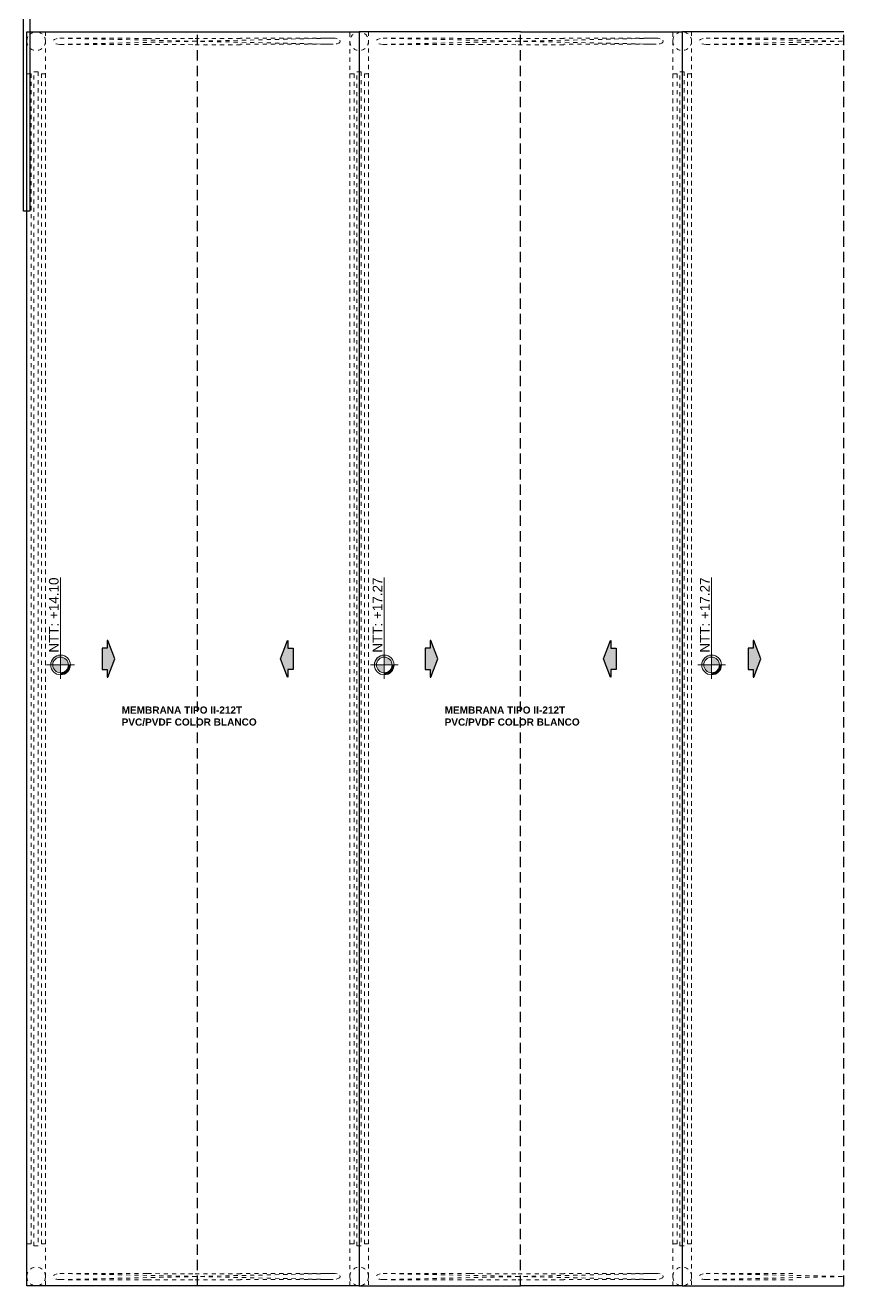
# Model space of a CAD drawing. Header units: metres. Extents: x 27 to 147, y -173 to 8.
# Drawn here: x 52.03 to 71.82, y -142.07 to -111.58 of the extents above; entities that cross this region are included whole.
import ezdxf

# ---------------------------------------------------------------- set-up
doc = ezdxf.new("R2010")
doc.units = ezdxf.units.M
doc.linetypes.add('DASHED2', pattern=[0.375, 0.25, -0.125])
for name, color, linetype, lineweight in [('Estructura CAJON', 7, 'Continuous', 25), ('GRAFO 0 BLANCO', 7, 'Continuous', 0), ('GRAFO 3', 22, 'Continuous', 30), ('GRAFO 4', 7, 'Continuous', 30), ('GRAFO01', 7, 'Continuous', 0), ('Proyeccciones', 1, 'DASHED2', 18), ('TEXTO 100', 7, 'Continuous', 20), ('TEXTOS-SUBTITULO', 7, 'Continuous', 30)]:
    doc.layers.add(name, color=color, linetype=linetype, lineweight=lineweight)
doc.layers.add('Interior - Furniture _Pen_No__3', color=7, linetype='Continuous', lineweight=18, true_color=0xff6600)
doc.styles.add('JOS', font='arial.ttf', dxfattribs={"height": 1})
doc.styles.add('TURBO_BASS', font='swisseb.ttf')

# ---------------------------------------------------------------- blocks, each defined once
blk = doc.blocks.new('A$C0B2D350F')
at = {"layer": 'Proyeccciones', "linetype": 'DASHED2', "lineweight": 9, "ltscale": 0.4}
for p, q in [((0.1542340458623812, 0.007027269547279502), (6.755969802876848, 0.1587623622285719)), ((0.1545626921134726, 0.1570269095188905), (6.755969802876848, 0.008762362228480924))]:
    blk.add_line(p, q, dxfattribs=at)
at = {"layer": 'Proyeccciones', "linetype": 'DASHED2', "lineweight": 9, "ltscale": 0.4, "flags": 128}
for points in [[(0.1542340458623812, 0.007027269547279502), (0.1040901972743313, 0.01080790381820407), (0.05887086305085631, 0.02155996820033579), (0.0230024266880946, 0.03823097571762446), (-4.059353045704484e-06, 0.05918905200064728)], [(9.749792354796227e-05, 0.1055414899019524), (0.02319560010766963, 0.1263985519422022), (0.05913674345322306, 0.1429122260874465), (0.1044027584326841, 0.153466038855413), (0.1545626921134726, 0.1570269095188905)], [(0.1542340458623812, 0.007027269547279502), (2.26514756491008, 0.002402299684945319)], [(0.1545626921134726, 0.1570269095188905), (2.265476211161172, 0.1524019396567837)], [(2.26514756491008, 0.002402299684945319), (3.362565353985815, -2.121033730873023e-06)], [(2.265476211161172, 0.1524019396567837), (3.362894000236452, 0.1499975189378802)], [(4.522412568294656, 0.1500011319257548), (3.361244972204802, 0.1500011319257548)], [(4.522412568294656, 1.13192566386644e-06), (3.361244972204802, 1.13192566386644e-06)], [(6.755969802876848, 0.1587623622285719), (4.522431763977352, 0.1587623622285719)], [(6.755969802876848, 0.008762362228480924), (4.522431763977352, 0.008762362228480924)], [(6.755969802876848, 0.1587623622285719), (6.808426504217664, 0.1550916009505272), (6.855748378143403, 0.1444386368066262), (6.893303229924754, 0.1278462561504057), (6.917414929007577, 0.1069386368064897)], [(6.917414929007577, 0.06058608765010831), (6.893303229924754, 0.03967846830664712), (6.855748378143403, 0.02308608765019926), (6.808426504217664, 0.01243312350607084), (6.755969802876848, 0.008762362228480924)], [(6.917414929007577, 0.1069386368064897), (6.925723254291029, 0.0837623622285264)], [(6.925723254291029, 0.0837623622285264), (6.917414929007577, 0.06058608765010831)]]:
    blk.add_lwpolyline(points, dxfattribs=at)

msp = doc.modelspace()

# ---------------------------------------------------------------- hatches: boundary and pattern name
at = {"layer": 'Interior - Furniture _Pen_No__3', "true_color": 0x939598}
h = msp.add_hatch(color=252, dxfattribs=at)
h.dxf.hatch_style = 1
h.paths.add_polyline_path([(53.886705963737, -126.6491139300102), (54.0147059585253, -126.6491139295371), (54.01470595783056, -126.460313929935), (54.02698961686306, -126.4603139298902), (54.19773235047577, -126.9051139316977), (54.02698962013855, -127.3499139347606), (54.01470596110502, -127.3499139348091), (54.01470596041034, -127.1611139323721), (53.88670596562193, -127.1611139328414)])
h = msp.add_hatch(color=252, dxfattribs=at)
h.dxf.hatch_style = 1
h.paths.add_polyline_path([(53.886705963737, -126.6491139300102), (54.0147059585253, -126.6491139295371), (54.01470595783056, -126.460313929935), (54.02698961686306, -126.4603139298902), (54.19773235047577, -126.9051139316977), (54.02698962013855, -127.3499139347606), (54.01470596110502, -127.3499139348091), (54.01470596041034, -127.1611139323721), (53.88670596562193, -127.1611139328414)])
h = msp.add_hatch(color=252, dxfattribs=at)
h.dxf.hatch_style = 1
h.paths.add_polyline_path([(58.5109609409046, -126.6491139300102), (58.3829609461163, -126.6491139295371), (58.38296094681104, -126.460313929935), (58.37067728777853, -126.4603139298902), (58.19993455416582, -126.9051139316977), (58.37067728450305, -127.3499139347606), (58.38296094353657, -127.3499139348091), (58.38296094423126, -127.1611139323721), (58.51096093901967, -127.1611139328414)])
h = msp.add_hatch(color=252, dxfattribs=at)
h.dxf.hatch_style = 1
h.paths.add_polyline_path([(58.5109609409046, -126.6491139300102), (58.3829609461163, -126.6491139295371), (58.38296094681104, -126.460313929935), (58.37067728777853, -126.4603139298902), (58.19993455416582, -126.9051139316977), (58.37067728450305, -127.3499139347606), (58.38296094353657, -127.3499139348091), (58.38296094423126, -127.1611139323721), (58.51096093901967, -127.1611139328414)])
h = msp.add_hatch(color=252, dxfattribs=at)
h.dxf.hatch_style = 1
h.paths.add_polyline_path([(61.6967059634292, -126.6491139300102), (61.82470595821749, -126.6491139295371), (61.82470595752275, -126.460313929935), (61.83698961655526, -126.4603139298902), (62.00773235016797, -126.9051139316977), (61.83698961983075, -127.3499139347606), (61.82470596079722, -127.3499139348091), (61.82470596010253, -127.1611139323721), (61.69670596531412, -127.1611139328414)])
h = msp.add_hatch(color=252, dxfattribs=at)
h.dxf.hatch_style = 1
h.paths.add_polyline_path([(61.6967059634292, -126.6491139300102), (61.82470595821749, -126.6491139295371), (61.82470595752275, -126.460313929935), (61.83698961655526, -126.4603139298902), (62.00773235016797, -126.9051139316977), (61.83698961983075, -127.3499139347606), (61.82470596079722, -127.3499139348091), (61.82470596010253, -127.1611139323721), (61.69670596531412, -127.1611139328414)])
h = msp.add_hatch(color=252, dxfattribs=at)
h.dxf.hatch_style = 1
h.paths.add_polyline_path([(66.32096094059679, -126.6491139300102), (66.1929609458085, -126.6491139295371), (66.19296094650323, -126.460313929935), (66.18067728747073, -126.4603139298902), (66.00993455385802, -126.9051139316977), (66.18067728419524, -127.3499139347606), (66.19296094322877, -127.3499139348091), (66.19296094392345, -127.1611139323721), (66.32096093871186, -127.1611139328414)])
h = msp.add_hatch(color=252, dxfattribs=at)
h.dxf.hatch_style = 1
h.paths.add_polyline_path([(66.32096094059679, -126.6491139300102), (66.1929609458085, -126.6491139295371), (66.19296094650323, -126.460313929935), (66.18067728747073, -126.4603139298902), (66.00993455385802, -126.9051139316977), (66.18067728419524, -127.3499139347606), (66.19296094322877, -127.3499139348091), (66.19296094392345, -127.1611139323721), (66.32096093871186, -127.1611139328414)])
h = msp.add_hatch(color=252, dxfattribs=at)
h.dxf.hatch_style = 1
h.paths.add_polyline_path([(69.50670596320984, -126.6491139298707), (69.63470595799814, -126.6491139293976), (69.6347059573034, -126.4603139297955), (69.6469896163359, -126.4603139297507), (69.81773234994861, -126.9051139315582), (69.64698961961139, -127.3499139346211), (69.63470596057786, -127.3499139346696), (69.63470595988318, -127.1611139322326), (69.50670596509477, -127.1611139327019)])
h = msp.add_hatch(color=252, dxfattribs=at)
h.dxf.hatch_style = 1
h.paths.add_polyline_path([(69.50670596320984, -126.6491139298707), (69.63470595799814, -126.6491139293976), (69.6347059573034, -126.4603139297955), (69.6469896163359, -126.4603139297507), (69.81773234994861, -126.9051139315582), (69.64698961961139, -127.3499139346211), (69.63470596057786, -127.3499139346696), (69.63470595988318, -127.1611139322326), (69.50670596509477, -127.1611139327019)])
at = {"layer": 'TEXTO 100', "ltscale": 1.3}
h = msp.add_hatch(color=256, dxfattribs=at)
edge = h.paths.add_edge_path()
edge.add_line((52.8842431036054, -126.8633683753609), (52.8842431006114, -127.0530438820764))
edge.add_line((52.88424310061146, -127.0530438820764), (53.07391860695233, -127.0530438820764))
edge.add_arc((52.88424310061146, -127.0530438803917), 0.1896755063410341, 359.9999994913017, 449.9999990956475)
edge = h.paths.add_edge_path()
edge.add_arc((52.8842431036054, -127.0530438807662), 0.1896755093348589, 180.0000003956542, 270)
edge.add_line((52.8842431036054, -127.242719388791), (52.8842431006114, -127.0530438820755))
edge.add_line((52.88424310061146, -127.0530438820764), (52.69456759427058, -127.0530438820764))
edge = h.paths.add_edge_path()
edge.add_line((52.6461692122939, -127.0530438820764), (52.69456759427058, -127.0530438820764))
edge.add_arc((52.8842431036054, -127.0530438833857), 0.1896755093348589, 90, 179.9999996043458, ccw=False)
edge.add_line((52.8842431036054, -126.8633683753609), (52.8842431006114, -126.8149699903903))
edge.add_arc((52.88424310061146, -127.0530438803917), 0.2380738900017228, 90, 180.0000004052843)
for points in [[(52.88424310061146, -127.242719388867), (52.88424310061146, -127.2911177738265, 0.4163528812831748), (53.1223106514077, -127.0513063001662), (53.07391064840317, -127.0513063001662, -0.4168992925091702)], [(60.7107862811437, -127.242719388867), (60.7107862811437, -127.2911177738265, 0.4163528812831748), (60.94885383193994, -127.0513063001662), (60.90045382893541, -127.0513063001662, -0.4168992925091702)], [(68.62642100246936, -127.242719388867), (68.62642100246936, -127.2911177738265, 0.4163528812831748), (68.8644885532656, -127.0513063001662), (68.81608855026107, -127.0513063001662, -0.4168992925091702)]]:
    msp.add_hatch(color=256, dxfattribs=at).paths.add_polyline_path(points)
h = msp.add_hatch(color=256, dxfattribs=at)
edge = h.paths.add_edge_path()
edge.add_line((60.71078628413764, -126.8633683753609), (60.71078628114364, -127.0530438820764))
edge.add_line((60.7107862811437, -127.0530438820764), (60.90046178748457, -127.0530438820764))
edge.add_arc((60.7107862811437, -127.0530438803917), 0.1896755063410341, 359.9999994913017, 449.9999990956475)
edge = h.paths.add_edge_path()
edge.add_arc((60.71078628413764, -127.0530438807662), 0.1896755093348589, 180.0000003956542, 270)
edge.add_line((60.71078628413764, -127.242719388791), (60.71078628114364, -127.0530438820755))
edge.add_line((60.7107862811437, -127.0530438820764), (60.52111077480282, -127.0530438820764))
edge = h.paths.add_edge_path()
edge.add_line((60.47271239282614, -127.0530438820764), (60.52111077480282, -127.0530438820764))
edge.add_arc((60.71078628413764, -127.0530438833857), 0.1896755093348589, 90, 179.9999996043458, ccw=False)
edge.add_line((60.71078628413764, -126.8633683753609), (60.71078628114364, -126.8149699903903))
edge.add_arc((60.7107862811437, -127.0530438803917), 0.2380738900017228, 90, 180.0000004052843)
h = msp.add_hatch(color=256, dxfattribs=at)
edge = h.paths.add_edge_path()
edge.add_line((68.6264210054633, -126.8633683753609), (68.6264210024693, -127.0530438820764))
edge.add_line((68.62642100246936, -127.0530438820764), (68.81609650881023, -127.0530438820764))
edge.add_arc((68.62642100246936, -127.0530438803917), 0.1896755063410341, 359.9999994913017, 449.9999990956475)
edge = h.paths.add_edge_path()
edge.add_arc((68.6264210054633, -127.0530438807662), 0.1896755093348589, 180.0000003956542, 270)
edge.add_line((68.6264210054633, -127.242719388791), (68.6264210024693, -127.0530438820755))
edge.add_line((68.62642100246936, -127.0530438820764), (68.43674549612848, -127.0530438820764))
edge = h.paths.add_edge_path()
edge.add_line((68.3883471141518, -127.0530438820764), (68.43674549612848, -127.0530438820764))
edge.add_arc((68.6264210054633, -127.0530438833857), 0.1896755093348589, 90, 179.9999996043458, ccw=False)
edge.add_line((68.6264210054633, -126.8633683753609), (68.6264210024693, -126.8149699903903))
edge.add_arc((68.62642100246936, -127.0530438803917), 0.2380738900017228, 90, 180.0000004052843)

# ---------------------------------------------------------------- linework, layer by layer
at = {"layer": 'Estructura CAJON'}
msp.add_lwpolyline([(51.98940153525712, -116.0825963921755), (51.9894042606925, -107.3536374025028), (52.13935012843183, -107.3536374500669), (52.13934740299649, -116.0825963921755)], close=True, dxfattribs=at)
at = {"layer": 'GRAFO 0 BLANCO'}
for p, q in [((60.10533073321182, -142.0657585699432), (60.10533073321182, -111.7444692938677)), ((67.9153307328574, -142.0657585698874), (67.9153307328574, -111.7444692938119))]:
    msp.add_line(p, q, dxfattribs=at)
at = {"layer": 'GRAFO 3', "color": 7}
for p, q in [((52.06988363029359, -111.7444692938677), (56.1988334523208, -111.7444692938677)), ((52.06988363029359, -142.0657585699992), (52.06988363029359, -111.7444692938677)), ((56.1988334523208, -111.7444692938677), (60.10533073321182, -111.7444692938677)), ((64.008833452013, -111.7444692938677), (60.10233617112198, -111.7444692938677)), ((60.10233617112198, -111.7444692938677), (60.10233617112198, -142.0657585702387)), ((60.10533073321182, -111.7444692938677), (60.10533073321182, -142.0657585702387)), ((64.00883345196638, -111.7444692938677), (67.9153307328574, -111.7444692938677)), ((71.82182801374842, -111.7431600893894), (67.9153307328574, -111.7431600893894)), ((67.9153307328574, -111.7431600893894), (67.9153307328574, -142.0644493657604)), ((67.9153307328574, -111.7444692938677), (67.9153307328574, -142.0657585702387)), ((56.1988334523208, -142.0657585699992), (52.06988363029359, -142.0657585699992)), ((60.10533073321182, -142.0657585702387), (56.1988334523208, -142.0657585702387)), ((60.10233617112198, -142.0657585702387), (64.008833452013, -142.0657585702387)), ((67.9153307328574, -142.0657585702387), (64.00883345196638, -142.0657585702387)), ((67.9153307328574, -142.0644493657604), (71.82182801374842, -142.0644493657604))]:
    msp.add_line(p, q, dxfattribs=at)
at = {"layer": 'GRAFO 3', "color": 7, "linetype": 'DASHED2'}
for p, q in [((56.1988334523208, -142.0657585702387), (56.1988334523208, -111.7444692938677)), ((64.00883345196638, -142.0657585702387), (64.00883345196638, -111.7444692938677)), ((71.8218280137018, -142.0644493657604), (71.8218280137018, -111.7431600893894))]:
    msp.add_line(p, q, dxfattribs=at)
at = {"layer": 'GRAFO 4', "linetype": 'Continuous', "flags": 128}
for points in [[(54.01470596110502, -127.3499139348091), (54.02698962013855, -127.3499139347606), (54.19773235047577, -126.9051139316977), (54.02698961686306, -126.4603139298902), (54.01470595783056, -126.460313929935), (54.0147059585253, -126.6491139295371), (53.886705963737, -126.6491139300102), (53.88670596562193, -127.1611139328414), (54.01470596041034, -127.1611139323721)], [(54.01470596110502, -127.3499139348091), (54.02698962013855, -127.3499139347606), (54.19773235047577, -126.9051139316977), (54.02698961686306, -126.4603139298902), (54.01470595783056, -126.460313929935), (54.0147059585253, -126.6491139295371), (53.886705963737, -126.6491139300102), (53.88670596562193, -127.1611139328414), (54.01470596041034, -127.1611139323721)], [(54.01470596110502, -127.3499139348091), (54.02698962013855, -127.3499139347606), (54.19773235047577, -126.9051139316977), (54.02698961686306, -126.4603139298902), (54.01470595783056, -126.460313929935), (54.0147059585253, -126.6491139295371), (53.886705963737, -126.6491139300102), (53.88670596562193, -127.1611139328414), (54.01470596041034, -127.1611139323721)], [(58.38296094353657, -127.3499139348091), (58.37067728450305, -127.3499139347606), (58.19993455416582, -126.9051139316977), (58.37067728777853, -126.4603139298902), (58.38296094681104, -126.460313929935), (58.3829609461163, -126.6491139295371), (58.5109609409046, -126.6491139300102), (58.51096093901967, -127.1611139328414), (58.38296094423126, -127.1611139323721)], [(58.38296094353657, -127.3499139348091), (58.37067728450305, -127.3499139347606), (58.19993455416582, -126.9051139316977), (58.37067728777853, -126.4603139298902), (58.38296094681104, -126.460313929935), (58.3829609461163, -126.6491139295371), (58.5109609409046, -126.6491139300102), (58.51096093901967, -127.1611139328414), (58.38296094423126, -127.1611139323721)], [(61.82470596079722, -127.3499139348091), (61.83698961983075, -127.3499139347606), (62.00773235016797, -126.9051139316977), (61.83698961655526, -126.4603139298902), (61.82470595752275, -126.460313929935), (61.82470595821749, -126.6491139295371), (61.6967059634292, -126.6491139300102), (61.69670596531412, -127.1611139328414), (61.82470596010253, -127.1611139323721)], [(61.82470596079722, -127.3499139348091), (61.83698961983075, -127.3499139347606), (62.00773235016797, -126.9051139316977), (61.83698961655526, -126.4603139298902), (61.82470595752275, -126.460313929935), (61.82470595821749, -126.6491139295371), (61.6967059634292, -126.6491139300102), (61.69670596531412, -127.1611139328414), (61.82470596010253, -127.1611139323721)], [(66.19296094322877, -127.3499139348091), (66.18067728419524, -127.3499139347606), (66.00993455385802, -126.9051139316977), (66.18067728747073, -126.4603139298902), (66.19296094650323, -126.460313929935), (66.1929609458085, -126.6491139295371), (66.32096094059679, -126.6491139300102), (66.32096093871186, -127.1611139328414), (66.19296094392345, -127.1611139323721)], [(66.19296094322877, -127.3499139348091), (66.18067728419524, -127.3499139347606), (66.00993455385802, -126.9051139316977), (66.18067728747073, -126.4603139298902), (66.19296094650323, -126.460313929935), (66.1929609458085, -126.6491139295371), (66.32096094059679, -126.6491139300102), (66.32096093871186, -127.1611139328414), (66.19296094392345, -127.1611139323721)], [(69.63470596057786, -127.3499139346696), (69.64698961961139, -127.3499139346211), (69.81773234994861, -126.9051139315582), (69.6469896163359, -126.4603139297507), (69.6347059573034, -126.4603139297955), (69.63470595799814, -126.6491139293976), (69.50670596320984, -126.6491139298707), (69.50670596509477, -127.1611139327019), (69.63470595988318, -127.1611139322326)], [(69.63470596057786, -127.3499139346696), (69.64698961961139, -127.3499139346211), (69.81773234994861, -126.9051139315582), (69.6469896163359, -126.4603139297507), (69.6347059573034, -126.4603139297955), (69.63470595799814, -126.6491139293976), (69.50670596320984, -126.6491139298707), (69.50670596509477, -127.1611139327019), (69.63470595988318, -127.1611139322326)]]:
    msp.add_lwpolyline(points, close=True, dxfattribs=at)
at = {"layer": 'Proyeccciones', "linetype": 'DASHED2', "lineweight": 9, "ltscale": 0.4}
for p, q in [((68.49075002342181, -112.0474936625292), (71.8218280137018, -111.9709317633276)), ((68.4910786696729, -111.8974940225576), (71.8218280137018, -111.9723011107047)), ((68.49075002342181, -141.9174936626409), (71.8218280137018, -141.8409317634394)), ((68.4910786696729, -141.7674940226693), (71.8218280137018, -141.8423011108165))]:
    msp.add_line(p, q, dxfattribs=at)
for points in [[(52.06988363029359, -111.7444692938677), (52.51988363029358, -111.7444692938677), (52.51988363029358, -142.0657585699432), (52.06988363029359, -142.0657585699432)], [(59.88033073287681, -111.7444692941632), (60.3303307328768, -111.7444692941632), (60.3303307328768, -142.0657585702387), (59.88033073287681, -142.0657585702387)], [(67.6903307325224, -111.7444692941074), (68.14033073252239, -111.7444692941074), (68.14033073252239, -142.0657585701829), (67.6903307325224, -142.0657585701829)], [(52.06988363029359, -141.0524970373139), (52.16988363029355, -141.0524970373139), (52.16988363029355, -112.757755973158), (52.06988363029359, -112.757755973158)], [(52.34022307336932, -141.1004784733839), (52.24022307336929, -141.1004784733839), (52.24022307336929, -112.7097597466697), (52.34022307336932, -112.7097597466697)], [(52.41988363029355, -112.757755973158), (52.51988363029358, -112.757755973158), (52.51988363029358, -141.0524970373139), (52.41988363029355, -141.0524970373139)], [(59.88033073287681, -141.0524970376094), (59.98033073287678, -141.0524970376094), (59.98033073287678, -112.7577559734535), (59.88033073287681, -112.7577559734535)], [(60.15067017595254, -141.1004784736793), (60.05067017595252, -141.1004784736793), (60.05067017595252, -112.7097597469652), (60.15067017595254, -112.7097597469652)], [(60.23033073287678, -112.7577559734535), (60.3303307328768, -112.7577559734535), (60.3303307328768, -141.0524970376094), (60.23033073287678, -141.0524970376094)], [(67.6903307325224, -141.0524970375536), (67.79033073252236, -141.0524970375536), (67.79033073252236, -112.7577559733977), (67.6903307325224, -112.7577559733977)], [(67.96067017559812, -141.1004784736235), (67.8606701755981, -141.1004784736235), (67.8606701755981, -112.7097597469094), (67.96067017559812, -112.7097597469094)], [(68.04033073252236, -112.7577559733977), (68.14033073252239, -112.7577559733977), (68.14033073252239, -141.0524970375536), (68.04033073252236, -141.0524970375536)]]:
    msp.add_lwpolyline(points, close=True, dxfattribs=at)
at = {"layer": 'Proyeccciones', "linetype": 'DASHED2', "lineweight": 9, "ltscale": 0.4, "flags": 128}
for points in [[(68.49075002342181, -112.0474936625292), (68.44060617483376, -112.0437130282582), (68.39538684061029, -112.0329609638761), (68.35951840424752, -112.0162899563588), (68.33651191820638, -111.9953318800758)], [(68.33661347548298, -111.9489794421745), (68.3597115776671, -111.9281223801342), (68.39565272101265, -111.911608705989), (68.44091873599211, -111.901054893221), (68.4910786696729, -111.8974940225576)], [(68.49075002342181, -112.0474936625292), (70.60166354246951, -112.0521186323915)], [(68.4910786696729, -111.8974940225576), (70.6019921887206, -111.9021189924197)], [(70.60166354246951, -112.0521186323915), (71.8218280137018, -112.0521186323915)], [(70.6019921887206, -111.9021189924197), (71.8218280137018, -111.9045234131386)], [(68.49075002342181, -141.9174936626409), (68.44060617483376, -141.91371302837), (68.39538684061029, -141.9029609639879), (68.35951840424752, -141.8862899564706), (68.33651191820638, -141.8653318801876)], [(68.33661347548298, -141.8189794422863), (68.3597115776671, -141.798122380246), (68.39565272101265, -141.7816087061008), (68.44091873599211, -141.7710548933328), (68.4910786696729, -141.7674940226693)], [(68.49075002342181, -141.9174936626409), (70.60166354246951, -141.9221186325033)], [(68.4910786696729, -141.7674940226693), (70.6019921887206, -141.7721189925314)]]:
    msp.add_lwpolyline(points, dxfattribs=at)
at = {"layer": 'Proyeccciones', "linetype": 'DASHED2', "lineweight": 9, "ltscale": 0.4}
msp.add_circle((60.10533073317225, -111.9707585698479), 0.2250000000000014, dxfattribs=at)
for centre, start, end in [((52.29488363029355, -111.9707585698479), 0, 180), ((67.91533073276202, -111.9707585698479), 0, 180), ((67.91533073276202, -111.9707585698479), 0, 180), ((52.29488363029355, -111.9707585698479), 180, 0), ((67.91533073276202, -111.9707585698479), 180, 0), ((67.91533073276202, -111.9707585698479), 180, 0), ((52.29488363029355, -141.8407585699597), 0, 180), ((60.10533073317225, -141.8407585699597), 0, 180), ((67.91533073276202, -141.8407585699597), 0, 180), ((52.29488363029355, -141.8407585699597), 180, 0), ((60.10533073317225, -141.8407585699597), 180, 0), ((67.91533073276202, -141.8407585699597), 180, 0)]:
    msp.add_arc(centre, 0.2250000000000014, start, end, dxfattribs=at)
at = {"layer": 'TEXTO 100', "ltscale": 1.3}
for points in [[(52.88424310061146, -127.3874437845542), (52.88424310061146, -124.9411419944266), (52.88424310061146, -127.0513063001662), (52.54810562033981, -127.0513063001662), (53.22038058687093, -127.0513063001662)], [(60.7107862811437, -127.3874437845542), (60.7107862811437, -124.9411419944266), (60.7107862811437, -127.0513063001662), (60.37464880087205, -127.0513063001662), (61.04692376740317, -127.0513063001662)], [(68.62642100246936, -127.3874437845542), (68.62642100246936, -124.9411419944266), (68.62642100246936, -127.0513063001662), (68.29028352219771, -127.0513063001662), (68.96255848872883, -127.0513063001662)]]:
    msp.add_lwpolyline(points, dxfattribs=at)
for centre, radius in [((52.88424310061146, -127.0530438820764), 0.2380738917500697), ((52.88424310061146, -127.0530438820764), 0.1896755067905464), ((60.7107862811437, -127.0530438820764), 0.2380738917500697), ((60.7107862811437, -127.0530438820764), 0.1896755067905464), ((68.62642100246936, -127.0530438820764), 0.2380738917500697), ((68.62642100246936, -127.0530438820764), 0.1896755067905464)]:
    msp.add_circle(centre, radius, dxfattribs=at)

# ---------------------------------------------------------------- block references
at = {"layer": 'GRAFO 0 BLANCO', "color": 251, "true_color": 0x636466}
for p in [(52.71606887533062, -112.0545209320764), (60.52651597791387, -112.0545209320764), (52.71606887533062, -141.9245209321882), (60.52651597791387, -141.9245209321882)]:
    msp.add_blockref('A$C0B2D350F', p, dxfattribs=at)

# ---------------------------------------------------------------- texts
at = {"layer": 'GRAFO01', "style": 'JOS'}
for s, p in [('NTT: +14.10', (52.83657676597659, -126.756188188087)), ('NTT: +17.27', (60.66311994650883, -126.756188188087)), ('NTT: +17.27', (68.57875466783449, -126.756188188087))]:
    msp.add_text(s, height=0.2328974039434114, rotation=90.00000000812919, dxfattribs=at).set_placement(p)
at = {"layer": 'TEXTOS-SUBTITULO', "char_height": 0.2, "attachment_point": 1, "rotation": 0.03293630447392282, "style": 'TURBO_BASS'}
for insert in [(54.36012562627531, -128.0578657140193), (62.1701256259675, -128.0578657140193)]:
    msp.add_mtext('{\\H0.86957x;MEMBRANA TIPO II-212T\\PPVC/PVDF COLOR BLANCO}', dxfattribs=dict(at, insert=insert))

doc.saveas('drawing.dxf')
